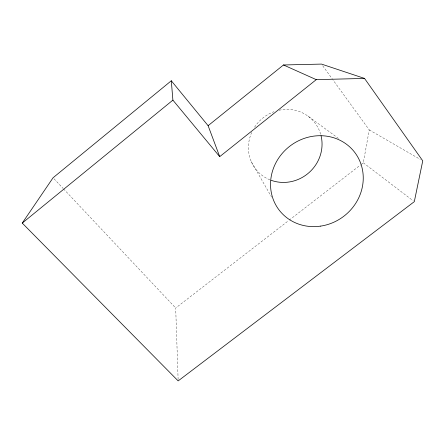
<?xml version="1.0" encoding="UTF-8"?>
<svg xmlns="http://www.w3.org/2000/svg" width="445" height="445" viewBox="0 0 445 445"><rect width="100%" height="100%" fill="white"/><g stroke="black" fill="none" stroke-linecap="round" stroke-linejoin="round"><path stroke-width="0.33" stroke-dasharray="2.23 1.67" d="M361.106 164.494L363.304 162.798L369.239 129.901L332.921 79.844M178.122 379.518L175.692 308.023L288.694 220.548M289.244 220.125L360.561 164.923M369.239 129.901L420.347 159.449M308.441 116.468L338.445 138.378M363.304 162.798L413.21 200.823M54.017 178.779L63.045 188.369M63.518 188.875L175.692 308.023M322.725 65.782L332.515 79.277M251.297 161.691L271.567 197.063M279.076 110.238A37.564 35.761 -40.3 0 1 320.728 134.501M269.892 179.808A37.564 35.761 -40.3 0 1 251.714 132.426M254.562 127.198A37.564 35.761 -40.3 0 1 273.975 111.712"/><path stroke-width="0.67" d="M22.25 223.095L53.066 177.766L171.297 80.773L208.11 125.685L219.702 156.657L316.267 79.649L364.522 78.42L422.75 160.84L414.306 201.657L178.167 380.909L22.25 223.095L172.894 100.131L171.297 80.773M208.11 125.685L283.487 64.97L321.501 64.091L364.522 78.42M283.487 64.97L316.267 79.649M172.894 100.131L219.702 156.657M321.073 135.814A37.564 35.761 -40.3 0 1 309.08 172.56A37.564 35.761 -40.3 0 1 271.127 180.286M320.695 226.105A47.543 44.227 -37.1 0 0 355.004 152.746A47.543 44.227 -37.1 0 0 274.966 164.65A47.543 44.227 -37.1 0 0 320.695 226.105"/></g></svg>
